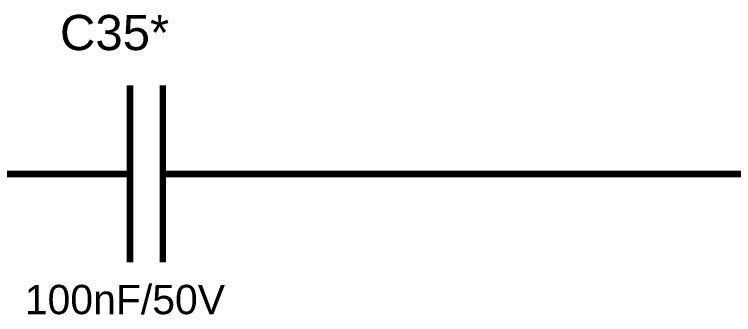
# Model space of a CAD drawing. Header units: millimetres. Extents: x -2024 to 917, y -725 to 13.
# Drawn here: x 527.33 to 559.84, y -120.14 to -106.58 of the extents above; entities that cross this region are included whole.
import ezdxf

# ---------------------------------------------------------------- set-up
doc = ezdxf.new("R2010")
doc.units = ezdxf.units.MM
doc.layers.add('Sheet', color=255, linetype='Continuous')
doc.styles.get("Standard").update_dxf_attribs({"font": 'arial.ttf'})

msp = doc.modelspace()

# ---------------------------------------------------------------- linework, layer by layer
at = {"layer": 'Sheet', "const_width": 0.3}
for points in [[(532.554, -109.784), (532.554, -117.782)], [(534.044, -109.784), (534.044, -117.782)], [(522.061, -113.791), (529.559, -113.791)], [(532.554, -113.791), (529.559, -113.791)], [(534.044, -113.791), (537.056, -113.791)], [(537.056, -113.791), (597.021, -113.791)]]:
    msp.add_lwpolyline(points, dxfattribs=at)

# ---------------------------------------------------------------- texts
at = {"layer": 'Sheet'}
for s, height, p in [('C35*', 1.5897, (529.393, -108.194)), ('100nF/50V', 1.3247, (527.804, -120.117))]:
    msp.add_text(s, height=height, dxfattribs=at).set_placement(p)

doc.saveas('drawing.dxf')
